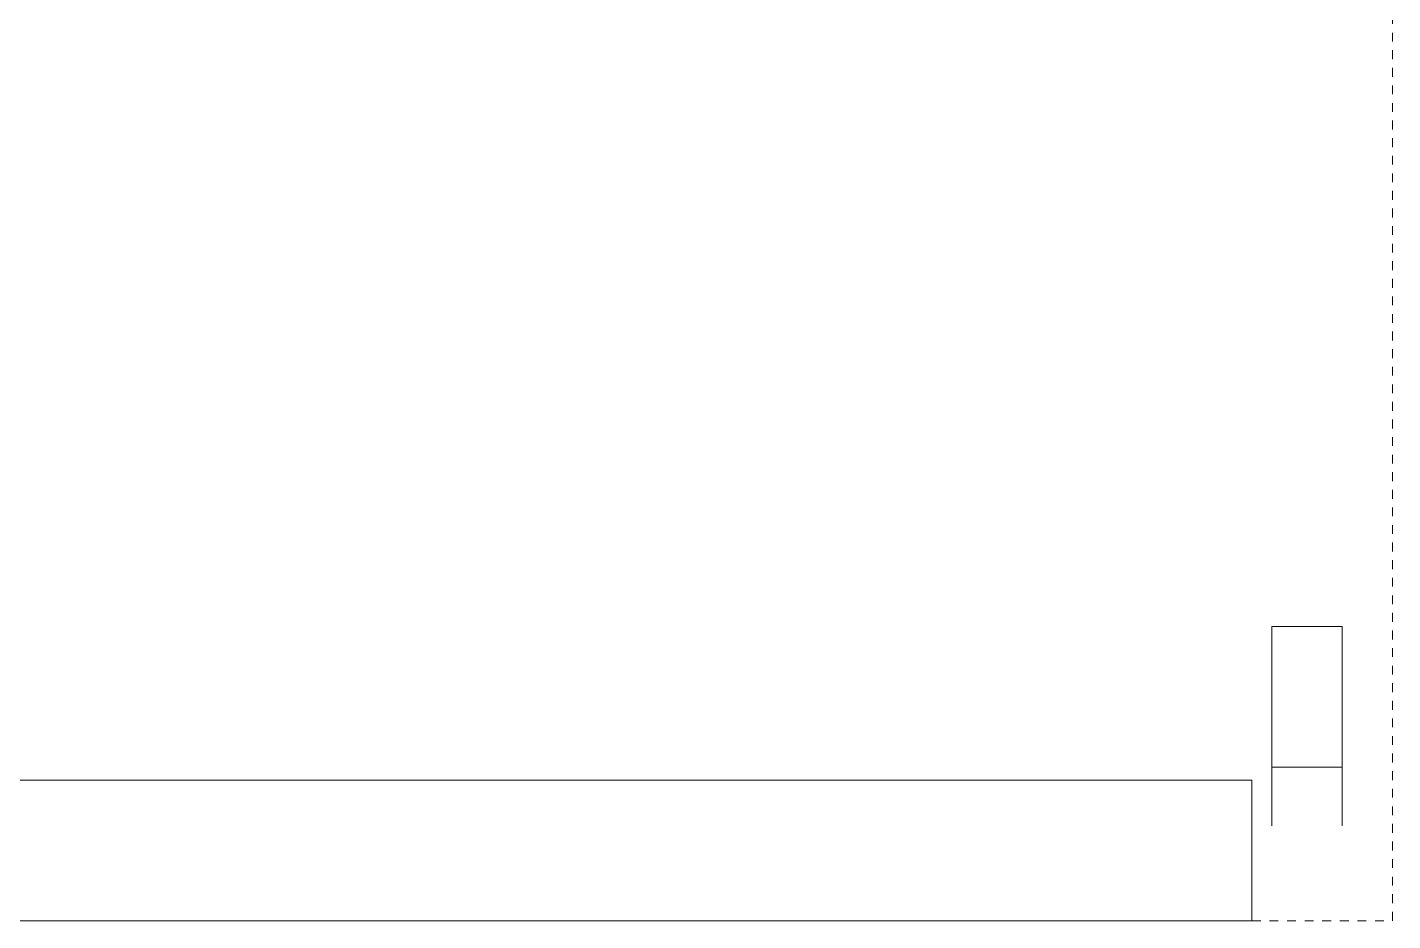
# Model space of a CAD drawing. Header units: inches. Extents: x -1551 to 2054, y 9767 to 12269.
# Drawn here: x 787.05 to 806.46, y 11285.27 to 11297.97 of the extents above; entities that cross this region are included whole.
import ezdxf

# ---------------------------------------------------------------- set-up
doc = ezdxf.new("R2010")
doc.units = ezdxf.units.IN
doc.header["$MEASUREMENT"] = 0
doc.linetypes.add('Dash', pattern=[0.25, 0.125, -0.125])
for name, color, linetype, lineweight in [('0-1', 7, 'Continuous', 5), ('0-2', 7, 'Continuous', 9), ('A-DOOR-1', 7, 'Continuous', 9), ('A-DOOR-HDLN-1', 5, 'Dash', 9)]:
    doc.layers.add(name, color=color, linetype=linetype, lineweight=lineweight)

# ---------------------------------------------------------------- blocks, each defined once
blk = doc.blocks.new('GLASS GARAGE DOOR B - DOOR AT COMMUNITY ROOM-3205847-KEY PLAN - 1ST FLOOR')
at = {"layer": 'A-DOOR-1'}
for p, q in [((127.281, 11.058), (128.281, 11.058)), ((127.281, 9.058), (127.281, 11.058)), ((128.281, 11.058), (128.281, 9.058)), ((127.281, 9.058), (127.281, 8.224)), ((128.281, 9.058), (127.281, 9.058)), ((128.281, 8.224), (128.281, 9.058)), ((5, 8.874), (127, 8.874)), ((127, 8.874), (127, 6.874)), ((127, 6.874), (5, 6.874))]:
    blk.add_line(p, q, dxfattribs=at)
at = {"layer": 'A-DOOR-HDLN-1'}
for p, q in [((129, 6.874), (129, 102.522)), ((3, 6.874), (129, 6.874))]:
    blk.add_line(p, q, dxfattribs=at)
blk = doc.blocks.new('CTR - 1st Phase - Shell_rvt-1-KEY PLAN - 1ST FLOOR')
at = {"layer": '0-2'}
blk.add_blockref('GLASS GARAGE DOOR B - DOOR AT COMMUNITY ROOM-3205847-KEY PLAN - 1ST FLOOR', (-3287.324, 11278.392), dxfattribs=at)

msp = doc.modelspace()

# ---------------------------------------------------------------- block references
at = {"layer": '0-1'}
msp.add_blockref('CTR - 1st Phase - Shell_rvt-1-KEY PLAN - 1ST FLOOR', (3964.779, 0), dxfattribs=at)

doc.saveas('drawing.dxf')
